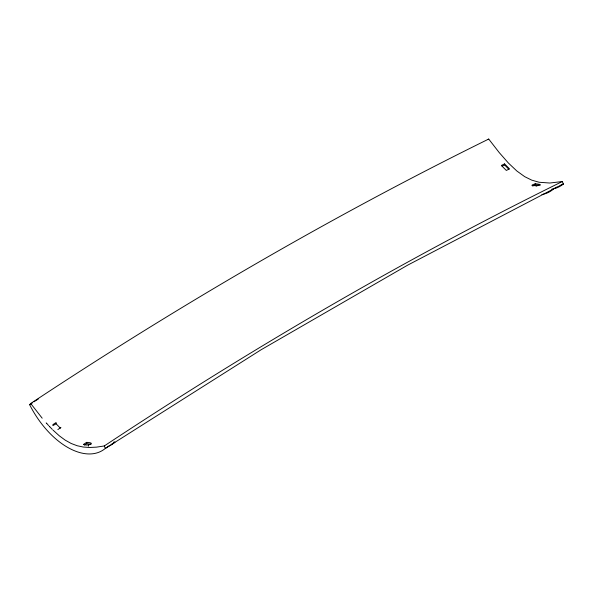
<?xml version="1.0" encoding="UTF-8"?>
<svg xmlns="http://www.w3.org/2000/svg" width="593" height="593" viewBox="0 0 593 593"><rect width="100%" height="100%" fill="white"/><g stroke="black" fill="none" stroke-linecap="round" stroke-linejoin="round"><path stroke-width="0.89" d="M555.745 188.226A69.092 39.894 60 0 0 563.35 183.986L562.29 181.532L549.785 183.029L539.089 182.251L531.728 180.131L524.694 176.655L516.837 170.992L508.431 163.053L499.18 152.534L488.714 139.051C330.464 217.038 177.796 306.121 30.71 403.477L29.65 404.708A69.092 39.894 60 0 0 105.346 448.412L261.128 349.744L407.569 265.204L557.012 187.114M488.187 139.666L488.714 139.051M42.192 418.198L30.992 403.855L29.65 404.708L30.836 403.922M108.519 446.314L105.346 448.412L104.286 445.958L96.526 447.137L89.558 447.478L83.19 447.026L77.164 445.736L71.19 443.482L65.245 440.176L59.285 435.796L52.999 430.095M34.09 401.772L35.358 400.935M32.029 403.136L32.622 402.743M35.988 400.52L38.523 398.844M56.09 423.787L52.91 425.633L52.91 424.632L56.09 422.527L56.09 423.787L60.442 428.235M83.494 444.409L86.674 442.304L86.674 443.653L84.288 445.032M83.769 444.468C87.497 446.359 96.941 442.912 86.956 442.363M111.684 444.216L114.857 442.126L113.626 442.178M104.286 445.958C251.373 348.595 404.041 259.512 562.29 181.532M502.152 166.262L504.539 164.884L504.539 163.883L501.352 165.454L506.326 170.45L509.506 168.872L504.539 163.883M532.736 186.128L535.123 184.749L539.267 185.298M531.936 185.238L535.123 183.66L535.123 184.749M540.09 185.409L540.075 184.408L536.761 185.972M560.177 185.55L563.35 183.986L553.84 188.685A67.506 39.071 60.1 0 1 541.891 194.511M553.84 188.685L551.846 189.174M88.439 445.158L88.461 446.158M539.8 184.379L535.397 183.719M536.658 185.957L532.166 185.283M86.674 443.653L90.818 444.209M57.862 429.606L60.931 427.39M52.266 429.362L49.968 426.997M504.539 164.884L508.89 169.324M49.782 426.804L49.137 426.115M48.582 425.522L47.017 423.795M46.832 423.587L46.18 422.853M30.71 403.477L30.992 403.855M114.857 442.126A67.506 38.871 59.9 0 1 107.4 446.737"/></g></svg>
